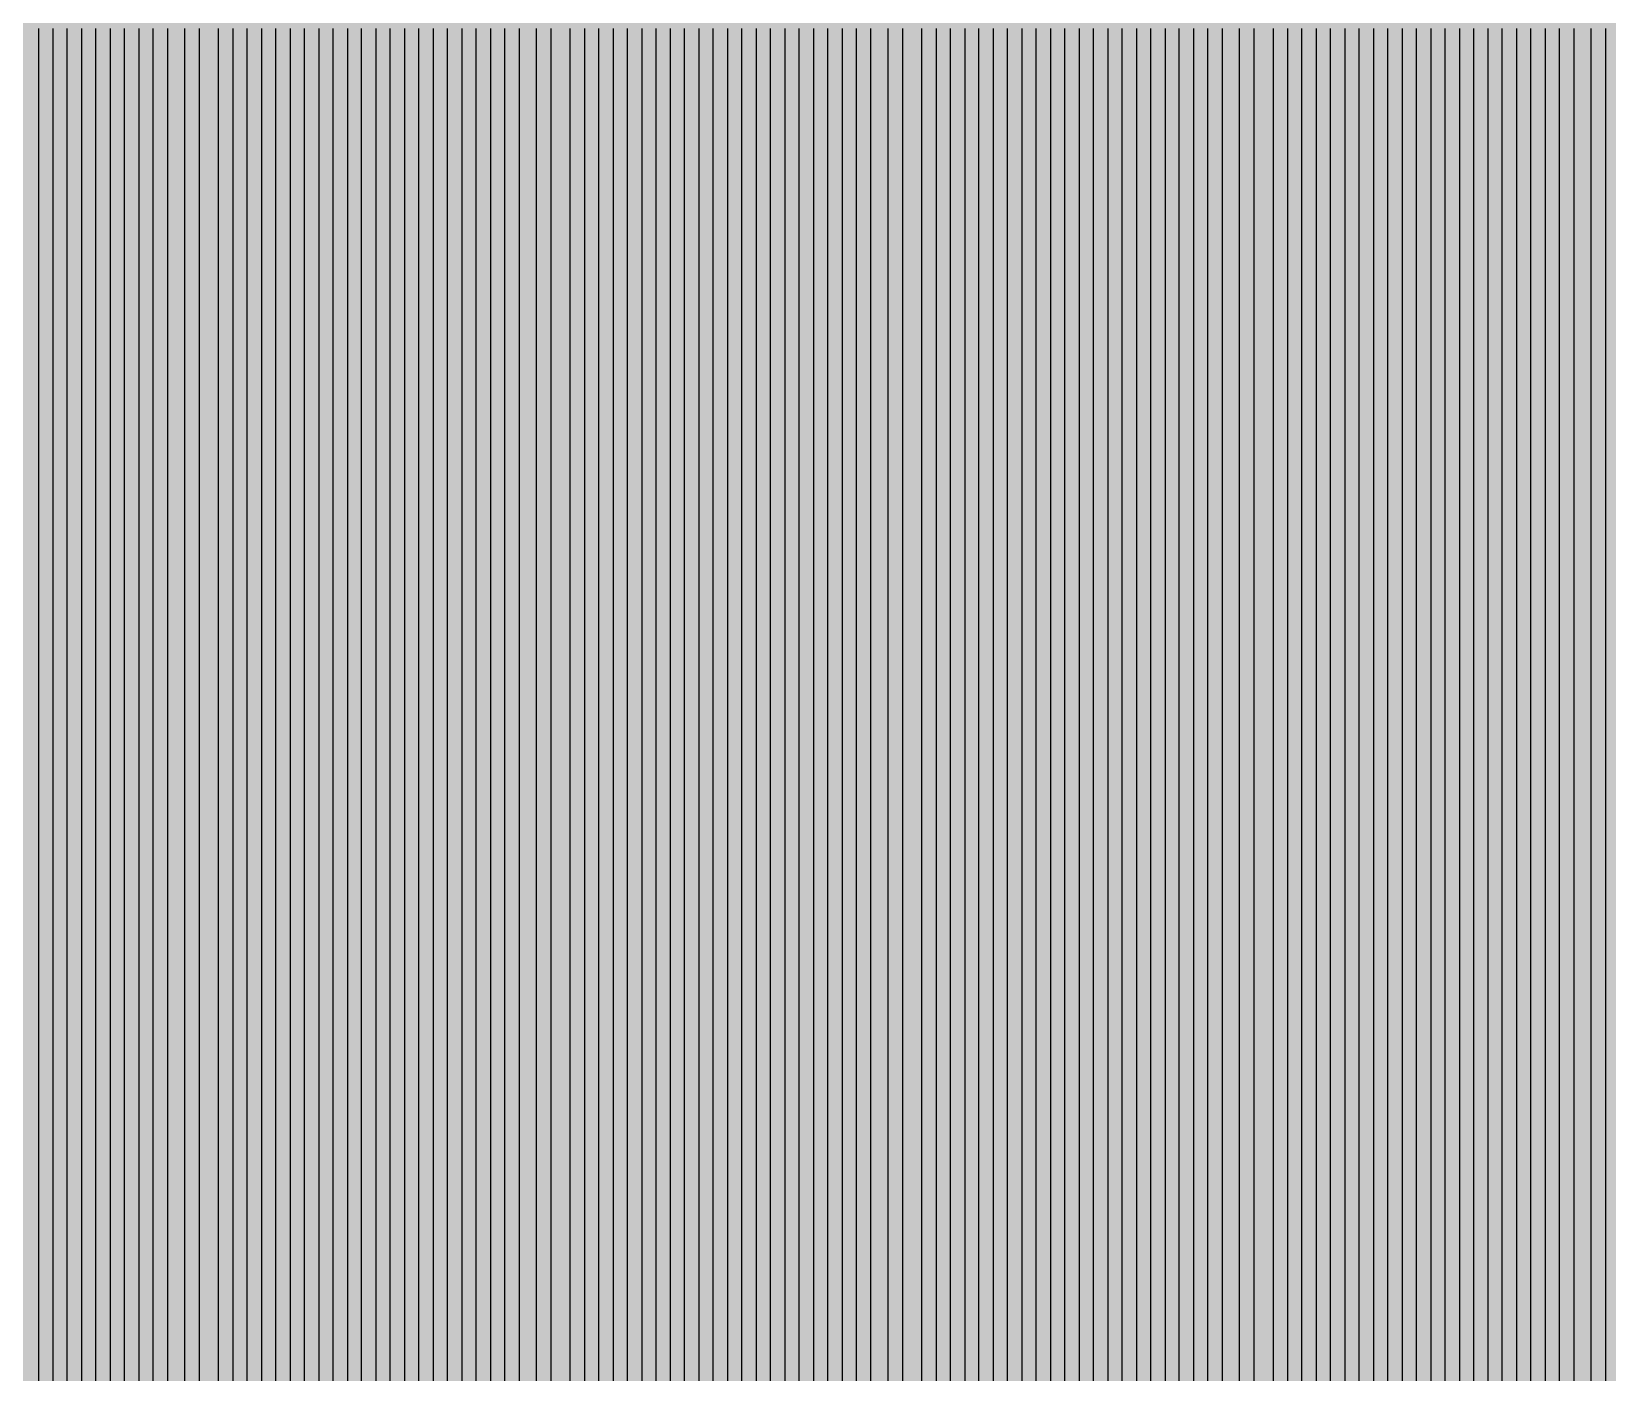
# Model space of a CAD drawing. Header units: metres. Extents: x -7240 to 10960, y -29667 to 1823.
# Drawn here: x 2247 to 2632.5, y -15561.6 to -15233.6 of the extents above; entities that cross this region are included whole.
import ezdxf

# ---------------------------------------------------------------- set-up
doc = ezdxf.new("R2010")
doc.units = ezdxf.units.M
doc.layers.add('Metal1', color=4, linetype='CONTINUOUS')
doc.layers.add('Polyimide', color=7, linetype='CONTINUOUS')

msp = doc.modelspace()

# ---------------------------------------------------------------- hatches: boundary and pattern name
at = {"layer": 'Polyimide'}
msp.add_hatch(color=7, dxfattribs=at).paths.add_polyline_path([(4088.45, -11806.89), (4098.72, -11851.21), (4115.58, -11893.47), (4138.63, -11932.7), (4167.35, -11967.99), (4201.08, -11998.53), (4239.03, -12023.62), (4280.35, -12042.68), (4349.18, -12073.73), (4413.2, -12113.76), (4471.26, -12162.04), (4522.3, -12217.69), (4565.39, -12279.7), (4599.74, -12346.94), (4624.73, -12418.19), (4639.91, -12492.16), (4645, -12567.5), (4639.91, -12642.84), (4624.73, -12716.8), (4599.74, -12788.06), (4565.39, -12855.3), (4522.3, -12917.31), (4471.26, -12972.96), (4413.2, -13021.24), (4349.18, -13061.27), (4280.35, -13092.32), (4239.03, -13111.38), (4201.08, -13136.47), (4167.35, -13167.01), (4138.63, -13202.3), (4115.58, -13241.52), (4098.72, -13283.78), (4088.45, -13328.11), (4085, -13373.48), (4085, -13567.5), (4099.45, -13861.55), (4142.64, -14152.77), (4214.18, -14438.35), (4313.36, -14715.55), (4439.24, -14981.69), (4590.59, -15234.21), (4765.97, -15470.68), (4963.68, -15688.82), (5181.82, -15886.53), (5418.29, -16061.91), (5670.81, -16213.26), (5936.95, -16339.14), (6214.15, -16438.32), (6499.73, -16509.85), (6790.95, -16553.05), (7085, -16567.5), (9960.38, -16567.5), (10038.79, -16571.35), (10116.45, -16582.87), (10192.6, -16601.95), (10266.52, -16628.4), (10337.49, -16661.96), (10404.83, -16702.32), (10467.89, -16749.09), (10526.06, -16801.81), (10578.78, -16859.98), (10625.55, -16923.04), (10665.91, -16990.38), (10699.48, -17061.35), (10725.93, -17135.27), (10745, -17211.43), (10756.52, -17289.08), (10760.38, -17367.5), (10760.38, -21957.3), (10721.61, -22012.91), (10685.97, -22070.59), (10653.58, -22130.14), (10624.53, -22191.39), (10598.92, -22254.16), (10576.82, -22318.25), (10558.3, -22383.46), (10543.41, -22449.6), (10532.21, -22516.46), (10524.72, -22583.84), (10520.97, -22651.53), (10520.97, -22719.32), (10524.72, -22787.01), (10532.21, -22854.38), (10543.41, -22921.24), (10558.3, -22987.38), (10576.82, -23052.6), (10598.92, -23116.68), (10624.53, -23179.45), (10653.58, -23240.71), (10685.97, -23300.26), (10721.61, -23357.93), (10760.38, -23413.54), (10760.38, -28667.5), (10756.52, -28745.91), (10745, -28823.57), (10725.93, -28899.73), (10699.48, -28973.65), (10665.91, -29044.62), (10625.55, -29111.96), (10578.78, -29175.01), (10526.06, -29233.19), (10467.89, -29285.91), (10404.83, -29332.68), (10337.49, -29373.04), (10266.52, -29406.6), (10192.6, -29433.05), (10116.45, -29452.13), (10038.79, -29463.65), (9960.38, -29467.5), (-6239.63, -29467.5), (-6318.04, -29463.65), (-6395.7, -29452.13), (-6471.85, -29433.05), (-6545.77, -29406.6), (-6616.74, -29373.04), (-6684.08, -29332.68), (-6747.14, -29285.91), (-6805.31, -29233.19), (-6858.03, -29175.01), (-6904.8, -29111.96), (-6945.16, -29044.62), (-6978.73, -28973.65), (-7005.18, -28899.73), (-7024.25, -28823.57), (-7035.77, -28745.91), (-7039.63, -28667.5), (-7039.63, -23426.32), (-6999.36, -23370.07), (-6962.33, -23311.63), (-6928.66, -23251.2), (-6898.45, -23188.96), (-6871.81, -23125.12), (-6848.81, -23059.88), (-6829.53, -22993.44), (-6814.04, -22926.02), (-6802.37, -22857.83), (-6794.57, -22789.09), (-6790.67, -22720.02), (-6790.67, -22650.84), (-6794.57, -22581.77), (-6802.37, -22513.03), (-6814.04, -22444.84), (-6829.53, -22377.42), (-6848.81, -22310.98), (-6871.81, -22245.74), (-6898.45, -22181.89), (-6928.66, -22119.66), (-6962.33, -22059.22), (-6999.36, -22000.79), (-7039.63, -21944.54), (-7039.63, -17367.5), (-7035.77, -17289.08), (-7024.25, -17211.43), (-7005.18, -17135.27), (-6978.73, -17061.35), (-6945.16, -16990.38), (-6904.8, -16923.04), (-6858.03, -16859.98), (-6805.31, -16801.81), (-6747.14, -16749.09), (-6684.08, -16702.32), (-6616.74, -16661.96), (-6545.77, -16628.4), (-6471.85, -16601.95), (-6395.7, -16582.87), (-6318.04, -16571.35), (-6239.63, -16567.5), (-3334, -16567.5), (-3039.95, -16553.05), (-2748.73, -16509.85), (-2463.15, -16438.32), (-2185.95, -16339.14), (-1919.81, -16213.26), (-1667.29, -16061.91), (-1430.82, -15886.53), (-1212.68, -15688.82), (-1014.97, -15470.68), (-839.59, -15234.21), (-688.24, -14981.69), (-562.36, -14715.55), (-463.18, -14438.35), (-391.64, -14152.77), (-348.45, -13861.55), (-334, -13567.5), (-334, -13373.48), (-337.45, -13328.11), (-347.72, -13283.78), (-364.58, -13241.52), (-387.63, -13202.3), (-416.35, -13167.01), (-450.08, -13136.47), (-488.03, -13111.38), (-529.35, -13092.32), (-529.35, -13092.32), (-598.18, -13061.27), (-662.2, -13021.24), (-720.26, -12972.96), (-771.3, -12917.31), (-814.39, -12855.3), (-848.74, -12788.06), (-873.73, -12716.8), (-888.91, -12642.84), (-894, -12567.5), (-888.91, -12492.16), (-873.73, -12418.19), (-848.74, -12346.94), (-814.39, -12279.7), (-771.3, -12217.69), (-720.26, -12162.04), (-662.2, -12113.76), (-598.18, -12073.73), (-529.35, -12042.68), (-488.03, -12023.62), (-450.08, -11998.53), (-416.35, -11967.99), (-387.63, -11932.7), (-364.58, -11893.47), (-347.72, -11851.21), (-337.45, -11806.89), (-334, -11761.52), (-334, -11074.31), (-337.45, -11028.94), (-347.72, -10984.62), (-364.58, -10942.36), (-387.63, -10903.13), (-416.35, -10867.84), (-450.08, -10837.3), (-488.03, -10812.21), (-529.35, -10793.16), (-529.35, -10793.16), (-598.18, -10762.1), (-662.2, -10722.07), (-720.26, -10673.8), (-771.3, -10618.15), (-814.39, -10556.13), (-848.74, -10488.89), (-873.73, -10417.64), (-888.91, -10343.67), (-894, -10268.33), (-888.91, -10192.99), (-873.73, -10119.03), (-848.74, -10047.77), (-814.39, -9980.53), (-771.3, -9918.52), (-720.26, -9862.87), (-662.2, -9814.59), (-598.18, -9774.56), (-529.35, -9743.51), (-488.03, -9724.45), (-450.08, -9699.36), (-416.35, -9668.82), (-387.63, -9633.53), (-364.58, -9594.31), (-347.72, -9552.05), (-337.45, -9507.72), (-334, -9462.35), (-334, -8775.14), (-337.45, -8729.78), (-347.72, -8685.45), (-364.58, -8643.19), (-387.63, -8603.96), (-416.35, -8568.68), (-450.08, -8538.14), (-488.03, -8513.05), (-529.35, -8493.99), (-529.35, -8493.99), (-598.18, -8462.94), (-662.2, -8422.91), (-720.26, -8374.63), (-771.3, -8318.98), (-814.39, -8256.97), (-848.74, -8189.73), (-873.73, -8118.47), (-888.91, -8044.5), (-894, -7969.17), (-888.91, -7893.83), (-873.73, -7819.86), (-848.74, -7748.61), (-814.39, -7681.36), (-771.3, -7619.35), (-720.26, -7563.7), (-662.2, -7515.42), (-598.18, -7475.4), (-529.35, -7444.34), (-529.35, -7444.34), (-488.03, -7425.28), (-450.08, -7400.2), (-416.35, -7369.66), (-387.63, -7334.37), (-364.58, -7295.14), (-347.72, -7252.88), (-337.45, -7208.56), (-334, -7163.19), (-334, -6475.98), (-337.45, -6430.61), (-347.72, -6386.29), (-364.58, -6344.02), (-387.63, -6304.8), (-416.35, -6269.51), (-450.08, -6238.97), (-488.03, -6213.88), (-529.35, -6194.82), (-529.35, -6194.82), (-598.18, -6163.77), (-662.2, -6123.74), (-720.26, -6075.46), (-771.3, -6019.81), (-814.39, -5957.8), (-848.74, -5890.56), (-873.73, -5819.31), (-888.91, -5745.34), (-894, -5670), (-888.91, -5594.66), (-873.73, -5520.69), (-848.74, -5449.44), (-814.39, -5382.2), (-771.3, -5320.19), (-720.26, -5264.54), (-662.2, -5216.26), (-598.18, -5176.23), (-529.35, -5145.18), (-529.35, -5145.18), (-488.03, -5126.12), (-450.08, -5101.03), (-416.35, -5070.49), (-387.63, -5035.2), (-364.58, -4995.98), (-347.72, -4953.71), (-337.45, -4909.39), (-334, -4864.02), (-334, 380), (-334, 1522.5), (-289, 1522.5), (-288.78, 1515.63), (-288.1, 1508.79), (-286.98, 1502.02), (-285.42, 1495.32), (-283.43, 1488.75), (-281.01, 1482.32), (-278.17, 1476.06), (-274.93, 1470), (-271.3, 1464.17), (-267.3, 1458.58), (-262.94, 1453.27), (-258.25, 1448.25), (-253.23, 1443.56), (-247.92, 1439.2), (-242.33, 1435.2), (-236.5, 1431.57), (-230.44, 1428.33), (-224.18, 1425.49), (-217.75, 1423.07), (-211.18, 1421.08), (-204.48, 1419.52), (-197.71, 1418.4), (-190.87, 1417.72), (-184, 1417.5), (-177.13, 1417.72), (-170.29, 1418.4), (-163.52, 1419.52), (-156.82, 1421.08), (-150.25, 1423.07), (-143.82, 1425.49), (-137.56, 1428.33), (-131.5, 1431.57), (-125.67, 1435.2), (-120.08, 1439.2), (-114.77, 1443.56), (-109.75, 1448.25), (-105.06, 1453.27), (-100.7, 1458.58), (-96.7, 1464.17), (-93.07, 1470), (-89.83, 1476.06), (-86.99, 1482.32), (-84.57, 1488.75), (-82.58, 1495.32), (-81.02, 1502.02), (-79.9, 1508.79), (-79.22, 1515.63), (-79, 1522.5), (1786, 1522.5), (3835, 1522.5), (3835.21, 1529.04), (3835.86, 1535.55), (3836.92, 1542.01), (3838.41, 1548.38), (3840.31, 1554.64), (3842.61, 1560.77), (3845.31, 1566.73), (3848.4, 1572.5), (3851.85, 1578.06), (3855.66, 1583.38), (3859.82, 1588.43), (3864.29, 1593.21), (3869.07, 1597.68), (3874.12, 1601.84), (3879.44, 1605.65), (3885, 1609.1), (3890.77, 1612.19), (3896.73, 1614.89), (3902.86, 1617.19), (3909.12, 1619.09), (3915.49, 1620.58), (3921.95, 1621.64), (3928.46, 1622.29), (3935, 1622.5), (3941.54, 1622.29), (3948.05, 1621.64), (3954.51, 1620.58), (3960.88, 1619.09), (3967.14, 1617.19), (3973.27, 1614.89), (3979.23, 1612.19), (3985, 1609.1), (3990.56, 1605.65), (3995.88, 1601.84), (4000.93, 1597.68), (4005.71, 1593.21), (4010.18, 1588.43), (4014.34, 1583.38), (4018.15, 1578.06), (4021.6, 1572.5), (4024.69, 1566.73), (4027.39, 1560.77), (4029.69, 1554.64), (4031.59, 1548.38), (4033.08, 1542.01), (4034.14, 1535.55), (4034.79, 1529.04), (4035, 1522.5), (4085, 1522.5), (4085, 380), (4085, 330), (4085, -4864.02), (4088.45, -4909.39), (4098.72, -4953.71), (4115.58, -4995.98), (4138.63, -5035.2), (4167.35, -5070.49), (4201.08, -5101.03), (4239.03, -5126.12), (4280.35, -5145.18), (4280.35, -5145.18), (4349.18, -5176.23), (4413.2, -5216.26), (4471.26, -5264.54), (4522.3, -5320.19), (4565.39, -5382.2), (4599.74, -5449.44), (4624.73, -5520.69), (4639.91, -5594.66), (4645, -5670), (4639.91, -5745.34), (4624.73, -5819.31), (4599.74, -5890.56), (4565.39, -5957.8), (4522.3, -6019.81), (4471.26, -6075.46), (4413.2, -6123.74), (4349.18, -6163.77), (4280.35, -6194.82), (4239.03, -6213.88), (4201.08, -6238.97), (4167.35, -6269.51), (4138.63, -6304.8), (4115.58, -6344.02), (4098.72, -6386.29), (4088.45, -6430.61), (4085, -6475.98), (4085, -11761.52), (4088.45, -11806.89)])

# ---------------------------------------------------------------- linework, layer by layer
at = {"layer": 'Metal1'}
for points in [[(2248.75, -15575.7), (2248.75, -15552.84), (2248.75, -15529.98), (2248.75, -15507.13), (2248.75, -15484.27), (2248.75, -15461.41), (2248.75, -15438.56), (2248.75, -15415.7), (2248.75, -15392.84), (2248.75, -15369.99), (2248.75, -15347.13), (2248.75, -15324.27), (2248.75, -15301.42), (2248.75, -15278.56), (2248.75, -15255.7), (2248.75, -15232.85)], [(2252.25, -15232.85), (2252.25, -15255.7), (2252.25, -15278.56), (2252.25, -15301.42), (2252.25, -15324.27), (2252.25, -15347.13), (2252.25, -15369.99), (2252.25, -15392.84), (2252.25, -15415.7), (2252.25, -15438.56), (2252.25, -15461.41), (2252.25, -15484.27), (2252.25, -15507.13), (2252.25, -15529.98), (2252.25, -15552.84), (2252.25, -15575.7)], [(2255.75, -15575.7), (2255.75, -15552.84), (2255.75, -15529.98), (2255.75, -15507.13), (2255.75, -15484.27), (2255.75, -15461.41), (2255.75, -15438.56), (2255.75, -15415.7), (2255.75, -15392.84), (2255.75, -15369.99), (2255.75, -15347.13), (2255.75, -15324.27), (2255.75, -15301.42), (2255.75, -15278.56), (2255.75, -15255.7), (2255.75, -15232.85)], [(2259.25, -15232.85), (2259.25, -15255.7), (2259.25, -15278.56), (2259.25, -15301.42), (2259.25, -15324.27), (2259.25, -15347.13), (2259.25, -15369.99), (2259.25, -15392.84), (2259.25, -15415.7), (2259.25, -15438.56), (2259.25, -15461.41), (2259.25, -15484.27), (2259.25, -15507.13), (2259.25, -15529.98), (2259.25, -15552.84), (2259.25, -15575.7)], [(2262.75, -15575.7), (2262.75, -15552.84), (2262.75, -15529.98), (2262.75, -15507.13), (2262.75, -15484.27), (2262.75, -15461.41), (2262.75, -15438.56), (2262.75, -15415.7), (2262.75, -15392.84), (2262.75, -15369.99), (2262.75, -15347.13), (2262.75, -15324.27), (2262.75, -15301.42), (2262.75, -15278.56), (2262.75, -15255.7), (2262.75, -15232.85)], [(2266.25, -15232.85), (2266.25, -15255.7), (2266.25, -15278.56), (2266.25, -15301.42), (2266.25, -15324.27), (2266.25, -15347.13), (2266.25, -15369.99), (2266.25, -15392.84), (2266.25, -15415.7), (2266.25, -15438.56), (2266.25, -15461.41), (2266.25, -15484.27), (2266.25, -15507.13), (2266.25, -15529.98), (2266.25, -15552.84), (2266.25, -15575.7)], [(2269.75, -15575.7), (2269.75, -15552.84), (2269.75, -15529.98), (2269.75, -15507.13), (2269.75, -15484.27), (2269.75, -15461.41), (2269.75, -15438.56), (2269.75, -15415.7), (2269.75, -15392.84), (2269.75, -15369.99), (2269.75, -15347.13), (2269.75, -15324.27), (2269.75, -15301.42), (2269.75, -15278.56), (2269.75, -15255.7), (2269.75, -15232.85)], [(2273.25, -15232.85), (2273.25, -15255.7), (2273.25, -15278.56), (2273.25, -15301.42), (2273.25, -15324.27), (2273.25, -15347.13), (2273.25, -15369.99), (2273.25, -15392.84), (2273.25, -15415.7), (2273.25, -15438.56), (2273.25, -15461.41), (2273.25, -15484.27), (2273.25, -15507.13), (2273.25, -15529.98), (2273.25, -15552.84), (2273.25, -15575.7)], [(2276.75, -15575.7), (2276.75, -15552.84), (2276.75, -15529.98), (2276.75, -15507.13), (2276.75, -15484.27), (2276.75, -15461.41), (2276.75, -15438.56), (2276.75, -15415.7), (2276.75, -15392.84), (2276.75, -15369.99), (2276.75, -15347.13), (2276.75, -15324.27), (2276.75, -15301.42), (2276.75, -15278.56), (2276.75, -15255.7), (2276.75, -15232.85)], [(2280.25, -15232.85), (2280.25, -15255.7), (2280.25, -15278.56), (2280.25, -15301.42), (2280.25, -15324.27), (2280.25, -15347.13), (2280.25, -15369.99), (2280.25, -15392.84), (2280.25, -15415.7), (2280.25, -15438.56), (2280.25, -15461.41), (2280.25, -15484.27), (2280.25, -15507.13), (2280.25, -15529.98), (2280.25, -15552.84), (2280.25, -15575.7)], [(2284.5, -15575.7), (2284.5, -15552.84), (2284.5, -15529.98), (2284.5, -15507.13), (2284.5, -15484.27), (2284.5, -15461.41), (2284.5, -15438.56), (2284.5, -15415.7), (2284.5, -15392.84), (2284.5, -15369.99), (2284.5, -15347.13), (2284.5, -15324.27), (2284.5, -15301.42), (2284.5, -15278.56), (2284.5, -15255.7), (2284.5, -15232.85)], [(2288, -15232.85), (2288, -15255.7), (2288, -15278.56), (2288, -15301.42), (2288, -15324.27), (2288, -15347.13), (2288, -15369.99), (2288, -15392.84), (2288, -15415.7), (2288, -15438.56), (2288, -15461.41), (2288, -15484.27), (2288, -15507.13), (2288, -15529.98), (2288, -15552.84), (2288, -15575.7)], [(2292.75, -15575.7), (2292.75, -15552.84), (2292.75, -15529.98), (2292.75, -15507.13), (2292.75, -15484.27), (2292.75, -15461.41), (2292.75, -15438.56), (2292.75, -15415.7), (2292.75, -15392.84), (2292.75, -15369.99), (2292.75, -15347.13), (2292.75, -15324.27), (2292.75, -15301.42), (2292.75, -15278.56), (2292.75, -15255.7), (2292.75, -15232.85)], [(2296.25, -15232.85), (2296.25, -15255.7), (2296.25, -15278.56), (2296.25, -15301.42), (2296.25, -15324.27), (2296.25, -15347.13), (2296.25, -15369.99), (2296.25, -15392.84), (2296.25, -15415.7), (2296.25, -15438.56), (2296.25, -15461.41), (2296.25, -15484.27), (2296.25, -15507.13), (2296.25, -15529.98), (2296.25, -15552.84), (2296.25, -15575.7)], [(2299.75, -15575.7), (2299.75, -15552.84), (2299.75, -15529.98), (2299.75, -15507.13), (2299.75, -15484.27), (2299.75, -15461.41), (2299.75, -15438.56), (2299.75, -15415.7), (2299.75, -15392.84), (2299.75, -15369.99), (2299.75, -15347.13), (2299.75, -15324.27), (2299.75, -15301.42), (2299.75, -15278.56), (2299.75, -15255.7), (2299.75, -15232.85)], [(2303.25, -15232.85), (2303.25, -15255.7), (2303.25, -15278.56), (2303.25, -15301.42), (2303.25, -15324.27), (2303.25, -15347.13), (2303.25, -15369.99), (2303.25, -15392.84), (2303.25, -15415.7), (2303.25, -15438.56), (2303.25, -15461.41), (2303.25, -15484.27), (2303.25, -15507.13), (2303.25, -15529.98), (2303.25, -15552.84), (2303.25, -15575.7)], [(2306.75, -15575.7), (2306.75, -15552.84), (2306.75, -15529.98), (2306.75, -15507.13), (2306.75, -15484.27), (2306.75, -15461.41), (2306.75, -15438.56), (2306.75, -15415.7), (2306.75, -15392.84), (2306.75, -15369.99), (2306.75, -15347.13), (2306.75, -15324.27), (2306.75, -15301.42), (2306.75, -15278.56), (2306.75, -15255.7), (2306.75, -15232.85)], [(2310.25, -15232.85), (2310.25, -15255.7), (2310.25, -15278.56), (2310.25, -15301.42), (2310.25, -15324.27), (2310.25, -15347.13), (2310.25, -15369.99), (2310.25, -15392.84), (2310.25, -15415.7), (2310.25, -15438.56), (2310.25, -15461.41), (2310.25, -15484.27), (2310.25, -15507.13), (2310.25, -15529.98), (2310.25, -15552.84), (2310.25, -15575.7)], [(2313.75, -15575.7), (2313.75, -15552.84), (2313.75, -15529.98), (2313.75, -15507.13), (2313.75, -15484.27), (2313.75, -15461.41), (2313.75, -15438.56), (2313.75, -15415.7), (2313.75, -15392.84), (2313.75, -15369.99), (2313.75, -15347.13), (2313.75, -15324.27), (2313.75, -15301.42), (2313.75, -15278.56), (2313.75, -15255.7), (2313.75, -15232.85)], [(2317.25, -15232.85), (2317.25, -15255.7), (2317.25, -15278.56), (2317.25, -15301.42), (2317.25, -15324.27), (2317.25, -15347.13), (2317.25, -15369.99), (2317.25, -15392.84), (2317.25, -15415.7), (2317.25, -15438.56), (2317.25, -15461.41), (2317.25, -15484.27), (2317.25, -15507.13), (2317.25, -15529.98), (2317.25, -15552.84), (2317.25, -15575.7)], [(2320.75, -15575.7), (2320.75, -15552.84), (2320.75, -15529.98), (2320.75, -15507.13), (2320.75, -15484.27), (2320.75, -15461.41), (2320.75, -15438.56), (2320.75, -15415.7), (2320.75, -15392.84), (2320.75, -15369.99), (2320.75, -15347.13), (2320.75, -15324.27), (2320.75, -15301.42), (2320.75, -15278.56), (2320.75, -15255.7), (2320.75, -15232.85)], [(2324.25, -15232.85), (2324.25, -15255.7), (2324.25, -15278.56), (2324.25, -15301.42), (2324.25, -15324.27), (2324.25, -15347.13), (2324.25, -15369.99), (2324.25, -15392.84), (2324.25, -15415.7), (2324.25, -15438.56), (2324.25, -15461.41), (2324.25, -15484.27), (2324.25, -15507.13), (2324.25, -15529.98), (2324.25, -15552.84), (2324.25, -15575.7)], [(2327.75, -15575.7), (2327.75, -15552.84), (2327.75, -15529.98), (2327.75, -15507.13), (2327.75, -15484.27), (2327.75, -15461.41), (2327.75, -15438.56), (2327.75, -15415.7), (2327.75, -15392.84), (2327.75, -15369.99), (2327.75, -15347.13), (2327.75, -15324.27), (2327.75, -15301.42), (2327.75, -15278.56), (2327.75, -15255.7), (2327.75, -15232.85)], [(2331.25, -15232.85), (2331.25, -15255.7), (2331.25, -15278.56), (2331.25, -15301.42), (2331.25, -15324.27), (2331.25, -15347.13), (2331.25, -15369.99), (2331.25, -15392.84), (2331.25, -15415.7), (2331.25, -15438.56), (2331.25, -15461.41), (2331.25, -15484.27), (2331.25, -15507.13), (2331.25, -15529.98), (2331.25, -15552.84), (2331.25, -15575.7)], [(2334.75, -15575.7), (2334.75, -15552.84), (2334.75, -15529.98), (2334.75, -15507.13), (2334.75, -15484.27), (2334.75, -15461.41), (2334.75, -15438.56), (2334.75, -15415.7), (2334.75, -15392.84), (2334.75, -15369.99), (2334.75, -15347.13), (2334.75, -15324.27), (2334.75, -15301.42), (2334.75, -15278.56), (2334.75, -15255.7), (2334.75, -15232.85)], [(2338.25, -15232.85), (2338.25, -15255.7), (2338.25, -15278.56), (2338.25, -15301.42), (2338.25, -15324.27), (2338.25, -15347.13), (2338.25, -15369.99), (2338.25, -15392.84), (2338.25, -15415.7), (2338.25, -15438.56), (2338.25, -15461.41), (2338.25, -15484.27), (2338.25, -15507.13), (2338.25, -15529.98), (2338.25, -15552.84), (2338.25, -15575.7)], [(2341.75, -15575.7), (2341.75, -15552.84), (2341.75, -15529.98), (2341.75, -15507.13), (2341.75, -15484.27), (2341.75, -15461.41), (2341.75, -15438.56), (2341.75, -15415.7), (2341.75, -15392.84), (2341.75, -15369.99), (2341.75, -15347.13), (2341.75, -15324.27), (2341.75, -15301.42), (2341.75, -15278.56), (2341.75, -15255.7), (2341.75, -15232.85)], [(2345.25, -15232.85), (2345.25, -15255.7), (2345.25, -15278.56), (2345.25, -15301.42), (2345.25, -15324.27), (2345.25, -15347.13), (2345.25, -15369.99), (2345.25, -15392.84), (2345.25, -15415.7), (2345.25, -15438.56), (2345.25, -15461.41), (2345.25, -15484.27), (2345.25, -15507.13), (2345.25, -15529.98), (2345.25, -15552.84), (2345.25, -15575.7)], [(2348.75, -15575.7), (2348.75, -15552.84), (2348.75, -15529.98), (2348.75, -15507.13), (2348.75, -15484.27), (2348.75, -15461.41), (2348.75, -15438.56), (2348.75, -15415.7), (2348.75, -15392.84), (2348.75, -15369.99), (2348.75, -15347.13), (2348.75, -15324.27), (2348.75, -15301.42), (2348.75, -15278.56), (2348.75, -15255.7), (2348.75, -15232.85)], [(2352.25, -15232.85), (2352.25, -15255.7), (2352.25, -15278.56), (2352.25, -15301.42), (2352.25, -15324.27), (2352.25, -15347.13), (2352.25, -15369.99), (2352.25, -15392.84), (2352.25, -15415.7), (2352.25, -15438.56), (2352.25, -15461.41), (2352.25, -15484.27), (2352.25, -15507.13), (2352.25, -15529.98), (2352.25, -15552.84), (2352.25, -15575.7)], [(2355.75, -15575.7), (2355.75, -15552.84), (2355.75, -15529.98), (2355.75, -15507.13), (2355.75, -15484.27), (2355.75, -15461.41), (2355.75, -15438.56), (2355.75, -15415.7), (2355.75, -15392.84), (2355.75, -15369.99), (2355.75, -15347.13), (2355.75, -15324.27), (2355.75, -15301.42), (2355.75, -15278.56), (2355.75, -15255.7), (2355.75, -15232.85)], [(2359.25, -15232.85), (2359.25, -15255.7), (2359.25, -15278.56), (2359.25, -15301.42), (2359.25, -15324.27), (2359.25, -15347.13), (2359.25, -15369.99), (2359.25, -15392.84), (2359.25, -15415.7), (2359.25, -15438.56), (2359.25, -15461.41), (2359.25, -15484.27), (2359.25, -15507.13), (2359.25, -15529.98), (2359.25, -15552.84), (2359.25, -15575.7)], [(2362.75, -15575.7), (2362.75, -15552.84), (2362.75, -15529.98), (2362.75, -15507.13), (2362.75, -15484.27), (2362.75, -15461.41), (2362.75, -15438.56), (2362.75, -15415.7), (2362.75, -15392.84), (2362.75, -15369.99), (2362.75, -15347.13), (2362.75, -15324.27), (2362.75, -15301.42), (2362.75, -15278.56), (2362.75, -15255.7), (2362.75, -15232.85)], [(2366.25, -15232.85), (2366.25, -15255.7), (2366.25, -15278.56), (2366.25, -15301.42), (2366.25, -15324.27), (2366.25, -15347.13), (2366.25, -15369.99), (2366.25, -15392.84), (2366.25, -15415.7), (2366.25, -15438.56), (2366.25, -15461.41), (2366.25, -15484.27), (2366.25, -15507.13), (2366.25, -15529.98), (2366.25, -15552.84), (2366.25, -15575.7)], [(2370.5, -15575.7), (2370.5, -15552.84), (2370.5, -15529.98), (2370.5, -15507.13), (2370.5, -15484.27), (2370.5, -15461.41), (2370.5, -15438.56), (2370.5, -15415.7), (2370.5, -15392.84), (2370.5, -15369.99), (2370.5, -15347.13), (2370.5, -15324.27), (2370.5, -15301.42), (2370.5, -15278.56), (2370.5, -15255.7), (2370.5, -15232.85)], [(2374, -15232.85), (2374, -15255.7), (2374, -15278.56), (2374, -15301.42), (2374, -15324.27), (2374, -15347.13), (2374, -15369.99), (2374, -15392.84), (2374, -15415.7), (2374, -15438.56), (2374, -15461.41), (2374, -15484.27), (2374, -15507.13), (2374, -15529.98), (2374, -15552.84), (2374, -15575.7)], [(2378.75, -15575.7), (2378.75, -15552.84), (2378.75, -15529.98), (2378.75, -15507.13), (2378.75, -15484.27), (2378.75, -15461.41), (2378.75, -15438.56), (2378.75, -15415.7), (2378.75, -15392.84), (2378.75, -15369.99), (2378.75, -15347.13), (2378.75, -15324.27), (2378.75, -15301.42), (2378.75, -15278.56), (2378.75, -15255.7), (2378.75, -15232.85)], [(2382.25, -15232.85), (2382.25, -15255.7), (2382.25, -15278.56), (2382.25, -15301.42), (2382.25, -15324.27), (2382.25, -15347.13), (2382.25, -15369.99), (2382.25, -15392.84), (2382.25, -15415.7), (2382.25, -15438.56), (2382.25, -15461.41), (2382.25, -15484.27), (2382.25, -15507.13), (2382.25, -15529.98), (2382.25, -15552.84), (2382.25, -15575.7)], [(2385.75, -15575.7), (2385.75, -15552.84), (2385.75, -15529.98), (2385.75, -15507.13), (2385.75, -15484.27), (2385.75, -15461.41), (2385.75, -15438.56), (2385.75, -15415.7), (2385.75, -15392.84), (2385.75, -15369.99), (2385.75, -15347.13), (2385.75, -15324.27), (2385.75, -15301.42), (2385.75, -15278.56), (2385.75, -15255.7), (2385.75, -15232.85)], [(2389.25, -15232.85), (2389.25, -15255.7), (2389.25, -15278.56), (2389.25, -15301.42), (2389.25, -15324.27), (2389.25, -15347.13), (2389.25, -15369.99), (2389.25, -15392.84), (2389.25, -15415.7), (2389.25, -15438.56), (2389.25, -15461.41), (2389.25, -15484.27), (2389.25, -15507.13), (2389.25, -15529.98), (2389.25, -15552.84), (2389.25, -15575.7)], [(2392.75, -15575.7), (2392.75, -15552.84), (2392.75, -15529.98), (2392.75, -15507.13), (2392.75, -15484.27), (2392.75, -15461.41), (2392.75, -15438.56), (2392.75, -15415.7), (2392.75, -15392.84), (2392.75, -15369.99), (2392.75, -15347.13), (2392.75, -15324.27), (2392.75, -15301.42), (2392.75, -15278.56), (2392.75, -15255.7), (2392.75, -15232.85)], [(2396.25, -15232.85), (2396.25, -15255.7), (2396.25, -15278.56), (2396.25, -15301.42), (2396.25, -15324.27), (2396.25, -15347.13), (2396.25, -15369.99), (2396.25, -15392.84), (2396.25, -15415.7), (2396.25, -15438.56), (2396.25, -15461.41), (2396.25, -15484.27), (2396.25, -15507.13), (2396.25, -15529.98), (2396.25, -15552.84), (2396.25, -15575.7)], [(2399.75, -15575.7), (2399.75, -15552.84), (2399.75, -15529.98), (2399.75, -15507.13), (2399.75, -15484.27), (2399.75, -15461.41), (2399.75, -15438.56), (2399.75, -15415.7), (2399.75, -15392.84), (2399.75, -15369.99), (2399.75, -15347.13), (2399.75, -15324.27), (2399.75, -15301.42), (2399.75, -15278.56), (2399.75, -15255.7), (2399.75, -15232.85)], [(2403.25, -15232.85), (2403.25, -15255.7), (2403.25, -15278.56), (2403.25, -15301.42), (2403.25, -15324.27), (2403.25, -15347.13), (2403.25, -15369.99), (2403.25, -15392.84), (2403.25, -15415.7), (2403.25, -15438.56), (2403.25, -15461.41), (2403.25, -15484.27), (2403.25, -15507.13), (2403.25, -15529.98), (2403.25, -15552.84), (2403.25, -15575.7)], [(2406.75, -15575.7), (2406.75, -15552.84), (2406.75, -15529.98), (2406.75, -15507.13), (2406.75, -15484.27), (2406.75, -15461.41), (2406.75, -15438.56), (2406.75, -15415.7), (2406.75, -15392.84), (2406.75, -15369.99), (2406.75, -15347.13), (2406.75, -15324.27), (2406.75, -15301.42), (2406.75, -15278.56), (2406.75, -15255.7), (2406.75, -15232.85)], [(2410.25, -15232.85), (2410.25, -15255.7), (2410.25, -15278.56), (2410.25, -15301.42), (2410.25, -15324.27), (2410.25, -15347.13), (2410.25, -15369.99), (2410.25, -15392.84), (2410.25, -15415.7), (2410.25, -15438.56), (2410.25, -15461.41), (2410.25, -15484.27), (2410.25, -15507.13), (2410.25, -15529.98), (2410.25, -15552.84), (2410.25, -15575.7)], [(2413.75, -15575.7), (2413.75, -15552.84), (2413.75, -15529.98), (2413.75, -15507.13), (2413.75, -15484.27), (2413.75, -15461.41), (2413.75, -15438.56), (2413.75, -15415.7), (2413.75, -15392.84), (2413.75, -15369.99), (2413.75, -15347.13), (2413.75, -15324.27), (2413.75, -15301.42), (2413.75, -15278.56), (2413.75, -15255.7), (2413.75, -15232.85)], [(2417.25, -15232.85), (2417.25, -15255.7), (2417.25, -15278.56), (2417.25, -15301.42), (2417.25, -15324.27), (2417.25, -15347.13), (2417.25, -15369.99), (2417.25, -15392.84), (2417.25, -15415.7), (2417.25, -15438.56), (2417.25, -15461.41), (2417.25, -15484.27), (2417.25, -15507.13), (2417.25, -15529.98), (2417.25, -15552.84), (2417.25, -15575.7)], [(2420.75, -15575.7), (2420.75, -15552.84), (2420.75, -15529.98), (2420.75, -15507.13), (2420.75, -15484.27), (2420.75, -15461.41), (2420.75, -15438.56), (2420.75, -15415.7), (2420.75, -15392.84), (2420.75, -15369.99), (2420.75, -15347.13), (2420.75, -15324.27), (2420.75, -15301.42), (2420.75, -15278.56), (2420.75, -15255.7), (2420.75, -15232.85)], [(2424.25, -15232.85), (2424.25, -15255.7), (2424.25, -15278.56), (2424.25, -15301.42), (2424.25, -15324.27), (2424.25, -15347.13), (2424.25, -15369.99), (2424.25, -15392.84), (2424.25, -15415.7), (2424.25, -15438.56), (2424.25, -15461.41), (2424.25, -15484.27), (2424.25, -15507.13), (2424.25, -15529.98), (2424.25, -15552.84), (2424.25, -15575.7)], [(2427.75, -15575.7), (2427.75, -15552.84), (2427.75, -15529.98), (2427.75, -15507.13), (2427.75, -15484.27), (2427.75, -15461.41), (2427.75, -15438.56), (2427.75, -15415.7), (2427.75, -15392.84), (2427.75, -15369.99), (2427.75, -15347.13), (2427.75, -15324.27), (2427.75, -15301.42), (2427.75, -15278.56), (2427.75, -15255.7), (2427.75, -15232.85)], [(2431.25, -15232.85), (2431.25, -15255.7), (2431.25, -15278.56), (2431.25, -15301.42), (2431.25, -15324.27), (2431.25, -15347.13), (2431.25, -15369.99), (2431.25, -15392.84), (2431.25, -15415.7), (2431.25, -15438.56), (2431.25, -15461.41), (2431.25, -15484.27), (2431.25, -15507.13), (2431.25, -15529.98), (2431.25, -15552.84), (2431.25, -15575.7)], [(2434.75, -15575.7), (2434.75, -15552.84), (2434.75, -15529.98), (2434.75, -15507.13), (2434.75, -15484.27), (2434.75, -15461.41), (2434.75, -15438.56), (2434.75, -15415.7), (2434.75, -15392.84), (2434.75, -15369.99), (2434.75, -15347.13), (2434.75, -15324.27), (2434.75, -15301.42), (2434.75, -15278.56), (2434.75, -15255.7), (2434.75, -15232.85)], [(2438.25, -15232.85), (2438.25, -15255.7), (2438.25, -15278.56), (2438.25, -15301.42), (2438.25, -15324.27), (2438.25, -15347.13), (2438.25, -15369.99), (2438.25, -15392.84), (2438.25, -15415.7), (2438.25, -15438.56), (2438.25, -15461.41), (2438.25, -15484.27), (2438.25, -15507.13), (2438.25, -15529.98), (2438.25, -15552.84), (2438.25, -15575.7)], [(2441.75, -15575.7), (2441.75, -15552.84), (2441.75, -15529.98), (2441.75, -15507.13), (2441.75, -15484.27), (2441.75, -15461.41), (2441.75, -15438.56), (2441.75, -15415.7), (2441.75, -15392.84), (2441.75, -15369.99), (2441.75, -15347.13), (2441.75, -15324.27), (2441.75, -15301.42), (2441.75, -15278.56), (2441.75, -15255.7), (2441.75, -15232.85)], [(2445.25, -15232.85), (2445.25, -15255.7), (2445.25, -15278.56), (2445.25, -15301.42), (2445.25, -15324.27), (2445.25, -15347.13), (2445.25, -15369.99), (2445.25, -15392.84), (2445.25, -15415.7), (2445.25, -15438.56), (2445.25, -15461.41), (2445.25, -15484.27), (2445.25, -15507.13), (2445.25, -15529.98), (2445.25, -15552.84), (2445.25, -15575.7)], [(2448.75, -15575.7), (2448.75, -15552.84), (2448.75, -15529.98), (2448.75, -15507.13), (2448.75, -15484.27), (2448.75, -15461.41), (2448.75, -15438.56), (2448.75, -15415.7), (2448.75, -15392.84), (2448.75, -15369.99), (2448.75, -15347.13), (2448.75, -15324.27), (2448.75, -15301.42), (2448.75, -15278.56), (2448.75, -15255.7), (2448.75, -15232.85)], [(2452.25, -15232.85), (2452.25, -15255.7), (2452.25, -15278.56), (2452.25, -15301.42), (2452.25, -15324.27), (2452.25, -15347.13), (2452.25, -15369.99), (2452.25, -15392.84), (2452.25, -15415.7), (2452.25, -15438.56), (2452.25, -15461.41), (2452.25, -15484.27), (2452.25, -15507.13), (2452.25, -15529.98), (2452.25, -15552.84), (2452.25, -15575.7)], [(2456.5, -15575.7), (2456.5, -15552.84), (2456.5, -15529.98), (2456.5, -15507.13), (2456.5, -15484.27), (2456.5, -15461.41), (2456.5, -15438.56), (2456.5, -15415.7), (2456.5, -15392.84), (2456.5, -15369.99), (2456.5, -15347.13), (2456.5, -15324.27), (2456.5, -15301.42), (2456.5, -15278.56), (2456.5, -15255.7), (2456.5, -15232.85)], [(2460, -15232.85), (2460, -15255.7), (2460, -15278.56), (2460, -15301.42), (2460, -15324.27), (2460, -15347.13), (2460, -15369.99), (2460, -15392.84), (2460, -15415.7), (2460, -15438.56), (2460, -15461.41), (2460, -15484.27), (2460, -15507.13), (2460, -15529.98), (2460, -15552.84), (2460, -15575.7)], [(2464.75, -15575.7), (2464.75, -15552.84), (2464.75, -15529.98), (2464.75, -15507.13), (2464.75, -15484.27), (2464.75, -15461.41), (2464.75, -15438.56), (2464.75, -15415.7), (2464.75, -15392.84), (2464.75, -15369.99), (2464.75, -15347.13), (2464.75, -15324.27), (2464.75, -15301.42), (2464.75, -15278.56), (2464.75, -15255.7), (2464.75, -15232.85)], [(2468.25, -15232.85), (2468.25, -15255.7), (2468.25, -15278.56), (2468.25, -15301.42), (2468.25, -15324.27), (2468.25, -15347.13), (2468.25, -15369.99), (2468.25, -15392.84), (2468.25, -15415.7), (2468.25, -15438.56), (2468.25, -15461.41), (2468.25, -15484.27), (2468.25, -15507.13), (2468.25, -15529.98), (2468.25, -15552.84), (2468.25, -15575.7)], [(2471.75, -15575.7), (2471.75, -15552.84), (2471.75, -15529.98), (2471.75, -15507.13), (2471.75, -15484.27), (2471.75, -15461.41), (2471.75, -15438.56), (2471.75, -15415.7), (2471.75, -15392.84), (2471.75, -15369.99), (2471.75, -15347.13), (2471.75, -15324.27), (2471.75, -15301.42), (2471.75, -15278.56), (2471.75, -15255.7), (2471.75, -15232.85)], [(2475.25, -15232.85), (2475.25, -15255.7), (2475.25, -15278.56), (2475.25, -15301.42), (2475.25, -15324.27), (2475.25, -15347.13), (2475.25, -15369.99), (2475.25, -15392.84), (2475.25, -15415.7), (2475.25, -15438.56), (2475.25, -15461.41), (2475.25, -15484.27), (2475.25, -15507.13), (2475.25, -15529.98), (2475.25, -15552.84), (2475.25, -15575.7)], [(2478.75, -15575.7), (2478.75, -15552.84), (2478.75, -15529.98), (2478.75, -15507.13), (2478.75, -15484.27), (2478.75, -15461.41), (2478.75, -15438.56), (2478.75, -15415.7), (2478.75, -15392.84), (2478.75, -15369.99), (2478.75, -15347.13), (2478.75, -15324.27), (2478.75, -15301.42), (2478.75, -15278.56), (2478.75, -15255.7), (2478.75, -15232.85)], [(2482.25, -15232.85), (2482.25, -15255.7), (2482.25, -15278.56), (2482.25, -15301.42), (2482.25, -15324.27), (2482.25, -15347.13), (2482.25, -15369.99), (2482.25, -15392.84), (2482.25, -15415.7), (2482.25, -15438.56), (2482.25, -15461.41), (2482.25, -15484.27), (2482.25, -15507.13), (2482.25, -15529.98), (2482.25, -15552.84), (2482.25, -15575.7)], [(2485.75, -15575.7), (2485.75, -15552.84), (2485.75, -15529.98), (2485.75, -15507.13), (2485.75, -15484.27), (2485.75, -15461.41), (2485.75, -15438.56), (2485.75, -15415.7), (2485.75, -15392.84), (2485.75, -15369.99), (2485.75, -15347.13), (2485.75, -15324.27), (2485.75, -15301.42), (2485.75, -15278.56), (2485.75, -15255.7), (2485.75, -15232.85)], [(2489.25, -15232.85), (2489.25, -15255.7), (2489.25, -15278.56), (2489.25, -15301.42), (2489.25, -15324.27), (2489.25, -15347.13), (2489.25, -15369.99), (2489.25, -15392.84), (2489.25, -15415.7), (2489.25, -15438.56), (2489.25, -15461.41), (2489.25, -15484.27), (2489.25, -15507.13), (2489.25, -15529.98), (2489.25, -15552.84), (2489.25, -15575.7)], [(2492.75, -15575.7), (2492.75, -15552.84), (2492.75, -15529.98), (2492.75, -15507.13), (2492.75, -15484.27), (2492.75, -15461.41), (2492.75, -15438.56), (2492.75, -15415.7), (2492.75, -15392.84), (2492.75, -15369.99), (2492.75, -15347.13), (2492.75, -15324.27), (2492.75, -15301.42), (2492.75, -15278.56), (2492.75, -15255.7), (2492.75, -15232.85)], [(2496.25, -15232.85), (2496.25, -15255.7), (2496.25, -15278.56), (2496.25, -15301.42), (2496.25, -15324.27), (2496.25, -15347.13), (2496.25, -15369.99), (2496.25, -15392.84), (2496.25, -15415.7), (2496.25, -15438.56), (2496.25, -15461.41), (2496.25, -15484.27), (2496.25, -15507.13), (2496.25, -15529.98), (2496.25, -15552.84), (2496.25, -15575.7)], [(2499.75, -15575.7), (2499.75, -15552.84), (2499.75, -15529.98), (2499.75, -15507.13), (2499.75, -15484.27), (2499.75, -15461.41), (2499.75, -15438.56), (2499.75, -15415.7), (2499.75, -15392.84), (2499.75, -15369.99), (2499.75, -15347.13), (2499.75, -15324.27), (2499.75, -15301.42), (2499.75, -15278.56), (2499.75, -15255.7), (2499.75, -15232.85)], [(2503.25, -15232.85), (2503.25, -15255.7), (2503.25, -15278.56), (2503.25, -15301.42), (2503.25, -15324.27), (2503.25, -15347.13), (2503.25, -15369.99), (2503.25, -15392.84), (2503.25, -15415.7), (2503.25, -15438.56), (2503.25, -15461.41), (2503.25, -15484.27), (2503.25, -15507.13), (2503.25, -15529.98), (2503.25, -15552.84), (2503.25, -15575.7)], [(2506.75, -15575.7), (2506.75, -15552.84), (2506.75, -15529.98), (2506.75, -15507.13), (2506.75, -15484.27), (2506.75, -15461.41), (2506.75, -15438.56), (2506.75, -15415.7), (2506.75, -15392.84), (2506.75, -15369.99), (2506.75, -15347.13), (2506.75, -15324.27), (2506.75, -15301.42), (2506.75, -15278.56), (2506.75, -15255.7), (2506.75, -15232.85)], [(2510.25, -15232.85), (2510.25, -15255.7), (2510.25, -15278.56), (2510.25, -15301.42), (2510.25, -15324.27), (2510.25, -15347.13), (2510.25, -15369.99), (2510.25, -15392.84), (2510.25, -15415.7), (2510.25, -15438.56), (2510.25, -15461.41), (2510.25, -15484.27), (2510.25, -15507.13), (2510.25, -15529.98), (2510.25, -15552.84), (2510.25, -15575.7)], [(2513.75, -15575.7), (2513.75, -15552.84), (2513.75, -15529.98), (2513.75, -15507.13), (2513.75, -15484.27), (2513.75, -15461.41), (2513.75, -15438.56), (2513.75, -15415.7), (2513.75, -15392.84), (2513.75, -15369.99), (2513.75, -15347.13), (2513.75, -15324.27), (2513.75, -15301.42), (2513.75, -15278.56), (2513.75, -15255.7), (2513.75, -15232.85)], [(2517.25, -15232.85), (2517.25, -15255.7), (2517.25, -15278.56), (2517.25, -15301.42), (2517.25, -15324.27), (2517.25, -15347.13), (2517.25, -15369.99), (2517.25, -15392.84), (2517.25, -15415.7), (2517.25, -15438.56), (2517.25, -15461.41), (2517.25, -15484.27), (2517.25, -15507.13), (2517.25, -15529.98), (2517.25, -15552.84), (2517.25, -15575.7)], [(2520.75, -15575.7), (2520.75, -15552.84), (2520.75, -15529.98), (2520.75, -15507.13), (2520.75, -15484.27), (2520.75, -15461.41), (2520.75, -15438.56), (2520.75, -15415.7), (2520.75, -15392.84), (2520.75, -15369.99), (2520.75, -15347.13), (2520.75, -15324.27), (2520.75, -15301.42), (2520.75, -15278.56), (2520.75, -15255.7), (2520.75, -15232.85)], [(2524.25, -15232.85), (2524.25, -15255.7), (2524.25, -15278.56), (2524.25, -15301.42), (2524.25, -15324.27), (2524.25, -15347.13), (2524.25, -15369.99), (2524.25, -15392.84), (2524.25, -15415.7), (2524.25, -15438.56), (2524.25, -15461.41), (2524.25, -15484.27), (2524.25, -15507.13), (2524.25, -15529.98), (2524.25, -15552.84), (2524.25, -15575.7)], [(2527.75, -15575.7), (2527.75, -15552.84), (2527.75, -15529.98), (2527.75, -15507.13), (2527.75, -15484.27), (2527.75, -15461.41), (2527.75, -15438.56), (2527.75, -15415.7), (2527.75, -15392.84), (2527.75, -15369.99), (2527.75, -15347.13), (2527.75, -15324.27), (2527.75, -15301.42), (2527.75, -15278.56), (2527.75, -15255.7), (2527.75, -15232.85)], [(2531.25, -15232.85), (2531.25, -15255.7), (2531.25, -15278.56), (2531.25, -15301.42), (2531.25, -15324.27), (2531.25, -15347.13), (2531.25, -15369.99), (2531.25, -15392.84), (2531.25, -15415.7), (2531.25, -15438.56), (2531.25, -15461.41), (2531.25, -15484.27), (2531.25, -15507.13), (2531.25, -15529.98), (2531.25, -15552.84), (2531.25, -15575.7)], [(2534.75, -15575.7), (2534.75, -15552.84), (2534.75, -15529.98), (2534.75, -15507.13), (2534.75, -15484.27), (2534.75, -15461.41), (2534.75, -15438.56), (2534.75, -15415.7), (2534.75, -15392.84), (2534.75, -15369.99), (2534.75, -15347.13), (2534.75, -15324.27), (2534.75, -15301.42), (2534.75, -15278.56), (2534.75, -15255.7), (2534.75, -15232.85)], [(2538.25, -15232.85), (2538.25, -15255.7), (2538.25, -15278.56), (2538.25, -15301.42), (2538.25, -15324.27), (2538.25, -15347.13), (2538.25, -15369.99), (2538.25, -15392.84), (2538.25, -15415.7), (2538.25, -15438.56), (2538.25, -15461.41), (2538.25, -15484.27), (2538.25, -15507.13), (2538.25, -15529.98), (2538.25, -15552.84), (2538.25, -15575.7)], [(2542.5, -15575.7), (2542.5, -15552.84), (2542.5, -15529.98), (2542.5, -15507.13), (2542.5, -15484.27), (2542.5, -15461.41), (2542.5, -15438.56), (2542.5, -15415.7), (2542.5, -15392.84), (2542.5, -15369.99), (2542.5, -15347.13), (2542.5, -15324.27), (2542.5, -15301.42), (2542.5, -15278.56), (2542.5, -15255.7), (2542.5, -15232.85)], [(2546, -15232.85), (2546, -15255.7), (2546, -15278.56), (2546, -15301.42), (2546, -15324.27), (2546, -15347.13), (2546, -15369.99), (2546, -15392.84), (2546, -15415.7), (2546, -15438.56), (2546, -15461.41), (2546, -15484.27), (2546, -15507.13), (2546, -15529.98), (2546, -15552.84), (2546, -15575.7)], [(2550.75, -15575.7), (2550.75, -15552.84), (2550.75, -15529.98), (2550.75, -15507.13), (2550.75, -15484.27), (2550.75, -15461.41), (2550.75, -15438.56), (2550.75, -15415.7), (2550.75, -15392.84), (2550.75, -15369.99), (2550.75, -15347.13), (2550.75, -15324.27), (2550.75, -15301.42), (2550.75, -15278.56), (2550.75, -15255.7), (2550.75, -15232.85)], [(2554.25, -15232.85), (2554.25, -15255.7), (2554.25, -15278.56), (2554.25, -15301.42), (2554.25, -15324.27), (2554.25, -15347.13), (2554.25, -15369.99), (2554.25, -15392.84), (2554.25, -15415.7), (2554.25, -15438.56), (2554.25, -15461.41), (2554.25, -15484.27), (2554.25, -15507.13), (2554.25, -15529.98), (2554.25, -15552.84), (2554.25, -15575.7)], [(2557.75, -15575.7), (2557.75, -15552.84), (2557.75, -15529.98), (2557.75, -15507.13), (2557.75, -15484.27), (2557.75, -15461.41), (2557.75, -15438.56), (2557.75, -15415.7), (2557.75, -15392.84), (2557.75, -15369.99), (2557.75, -15347.13), (2557.75, -15324.27), (2557.75, -15301.42), (2557.75, -15278.56), (2557.75, -15255.7), (2557.75, -15232.85)], [(2561.25, -15232.85), (2561.25, -15255.7), (2561.25, -15278.56), (2561.25, -15301.42), (2561.25, -15324.27), (2561.25, -15347.13), (2561.25, -15369.99), (2561.25, -15392.84), (2561.25, -15415.7), (2561.25, -15438.56), (2561.25, -15461.41), (2561.25, -15484.27), (2561.25, -15507.13), (2561.25, -15529.98), (2561.25, -15552.84), (2561.25, -15575.7)], [(2564.75, -15575.7), (2564.75, -15552.84), (2564.75, -15529.98), (2564.75, -15507.13), (2564.75, -15484.27), (2564.75, -15461.41), (2564.75, -15438.56), (2564.75, -15415.7), (2564.75, -15392.84), (2564.75, -15369.99), (2564.75, -15347.13), (2564.75, -15324.27), (2564.75, -15301.42), (2564.75, -15278.56), (2564.75, -15255.7), (2564.75, -15232.85)], [(2568.25, -15232.85), (2568.25, -15255.7), (2568.25, -15278.56), (2568.25, -15301.42), (2568.25, -15324.27), (2568.25, -15347.13), (2568.25, -15369.99), (2568.25, -15392.84), (2568.25, -15415.7), (2568.25, -15438.56), (2568.25, -15461.41), (2568.25, -15484.27), (2568.25, -15507.13), (2568.25, -15529.98), (2568.25, -15552.84), (2568.25, -15575.7)], [(2571.75, -15575.7), (2571.75, -15552.84), (2571.75, -15529.98), (2571.75, -15507.13), (2571.75, -15484.27), (2571.75, -15461.41), (2571.75, -15438.56), (2571.75, -15415.7), (2571.75, -15392.84), (2571.75, -15369.99), (2571.75, -15347.13), (2571.75, -15324.27), (2571.75, -15301.42), (2571.75, -15278.56), (2571.75, -15255.7), (2571.75, -15232.85)], [(2575.25, -15232.85), (2575.25, -15255.7), (2575.25, -15278.56), (2575.25, -15301.42), (2575.25, -15324.27), (2575.25, -15347.13), (2575.25, -15369.99), (2575.25, -15392.84), (2575.25, -15415.7), (2575.25, -15438.56), (2575.25, -15461.41), (2575.25, -15484.27), (2575.25, -15507.13), (2575.25, -15529.98), (2575.25, -15552.84), (2575.25, -15575.7)], [(2578.75, -15575.7), (2578.75, -15552.84), (2578.75, -15529.98), (2578.75, -15507.13), (2578.75, -15484.27), (2578.75, -15461.41), (2578.75, -15438.56), (2578.75, -15415.7), (2578.75, -15392.84), (2578.75, -15369.99), (2578.75, -15347.13), (2578.75, -15324.27), (2578.75, -15301.42), (2578.75, -15278.56), (2578.75, -15255.7), (2578.75, -15232.85)], [(2582.25, -15232.85), (2582.25, -15255.7), (2582.25, -15278.56), (2582.25, -15301.42), (2582.25, -15324.27), (2582.25, -15347.13), (2582.25, -15369.99), (2582.25, -15392.84), (2582.25, -15415.7), (2582.25, -15438.56), (2582.25, -15461.41), (2582.25, -15484.27), (2582.25, -15507.13), (2582.25, -15529.98), (2582.25, -15552.84), (2582.25, -15575.7)], [(2585.75, -15575.7), (2585.75, -15552.84), (2585.75, -15529.98), (2585.75, -15507.13), (2585.75, -15484.27), (2585.75, -15461.41), (2585.75, -15438.56), (2585.75, -15415.7), (2585.75, -15392.84), (2585.75, -15369.99), (2585.75, -15347.13), (2585.75, -15324.27), (2585.75, -15301.42), (2585.75, -15278.56), (2585.75, -15255.7), (2585.75, -15232.85)], [(2589.25, -15232.85), (2589.25, -15255.7), (2589.25, -15278.56), (2589.25, -15301.42), (2589.25, -15324.27), (2589.25, -15347.13), (2589.25, -15369.99), (2589.25, -15392.84), (2589.25, -15415.7), (2589.25, -15438.56), (2589.25, -15461.41), (2589.25, -15484.27), (2589.25, -15507.13), (2589.25, -15529.98), (2589.25, -15552.84), (2589.25, -15575.7)], [(2592.75, -15575.7), (2592.75, -15552.84), (2592.75, -15529.98), (2592.75, -15507.13), (2592.75, -15484.27), (2592.75, -15461.41), (2592.75, -15438.56), (2592.75, -15415.7), (2592.75, -15392.84), (2592.75, -15369.99), (2592.75, -15347.13), (2592.75, -15324.27), (2592.75, -15301.42), (2592.75, -15278.56), (2592.75, -15255.7), (2592.75, -15232.85)], [(2596.25, -15232.85), (2596.25, -15255.7), (2596.25, -15278.56), (2596.25, -15301.42), (2596.25, -15324.27), (2596.25, -15347.13), (2596.25, -15369.99), (2596.25, -15392.84), (2596.25, -15415.7), (2596.25, -15438.56), (2596.25, -15461.41), (2596.25, -15484.27), (2596.25, -15507.13), (2596.25, -15529.98), (2596.25, -15552.84), (2596.25, -15575.7)], [(2599.75, -15575.7), (2599.75, -15552.84), (2599.75, -15529.98), (2599.75, -15507.13), (2599.75, -15484.27), (2599.75, -15461.41), (2599.75, -15438.56), (2599.75, -15415.7), (2599.75, -15392.84), (2599.75, -15369.99), (2599.75, -15347.13), (2599.75, -15324.27), (2599.75, -15301.42), (2599.75, -15278.56), (2599.75, -15255.7), (2599.75, -15232.85)], [(2603.25, -15232.85), (2603.25, -15255.7), (2603.25, -15278.56), (2603.25, -15301.42), (2603.25, -15324.27), (2603.25, -15347.13), (2603.25, -15369.99), (2603.25, -15392.84), (2603.25, -15415.7), (2603.25, -15438.56), (2603.25, -15461.41), (2603.25, -15484.27), (2603.25, -15507.13), (2603.25, -15529.98), (2603.25, -15552.84), (2603.25, -15575.7)], [(2606.75, -15575.7), (2606.75, -15552.84), (2606.75, -15529.98), (2606.75, -15507.13), (2606.75, -15484.27), (2606.75, -15461.41), (2606.75, -15438.56), (2606.75, -15415.7), (2606.75, -15392.84), (2606.75, -15369.99), (2606.75, -15347.13), (2606.75, -15324.27), (2606.75, -15301.42), (2606.75, -15278.56), (2606.75, -15255.7), (2606.75, -15232.85)], [(2610.25, -15232.85), (2610.25, -15255.7), (2610.25, -15278.56), (2610.25, -15301.42), (2610.25, -15324.27), (2610.25, -15347.13), (2610.25, -15369.99), (2610.25, -15392.84), (2610.25, -15415.7), (2610.25, -15438.56), (2610.25, -15461.41), (2610.25, -15484.27), (2610.25, -15507.13), (2610.25, -15529.98), (2610.25, -15552.84), (2610.25, -15575.7)], [(2613.75, -15575.7), (2613.75, -15552.84), (2613.75, -15529.98), (2613.75, -15507.13), (2613.75, -15484.27), (2613.75, -15461.41), (2613.75, -15438.56), (2613.75, -15415.7), (2613.75, -15392.84), (2613.75, -15369.99), (2613.75, -15347.13), (2613.75, -15324.27), (2613.75, -15301.42), (2613.75, -15278.56), (2613.75, -15255.7), (2613.75, -15232.85)], [(2617.25, -15232.85), (2617.25, -15255.7), (2617.25, -15278.56), (2617.25, -15301.42), (2617.25, -15324.27), (2617.25, -15347.13), (2617.25, -15369.99), (2617.25, -15392.84), (2617.25, -15415.7), (2617.25, -15438.56), (2617.25, -15461.41), (2617.25, -15484.27), (2617.25, -15507.13), (2617.25, -15529.98), (2617.25, -15552.84), (2617.25, -15575.7)], [(2620.75, -15575.7), (2620.75, -15552.84), (2620.75, -15529.98), (2620.75, -15507.13), (2620.75, -15484.27), (2620.75, -15461.41), (2620.75, -15438.56), (2620.75, -15415.7), (2620.75, -15392.84), (2620.75, -15369.99), (2620.75, -15347.13), (2620.75, -15324.27), (2620.75, -15301.42), (2620.75, -15278.56), (2620.75, -15255.7), (2620.75, -15232.85)], [(2624.25, -15232.85), (2624.25, -15255.7), (2624.25, -15278.56), (2624.25, -15301.42), (2624.25, -15324.27), (2624.25, -15347.13), (2624.25, -15369.99), (2624.25, -15392.84), (2624.25, -15415.7), (2624.25, -15438.56), (2624.25, -15461.41), (2624.25, -15484.27), (2624.25, -15507.13), (2624.25, -15529.98), (2624.25, -15552.84), (2624.25, -15575.7)], [(2628.5, -15575.7), (2628.5, -15552.84), (2628.5, -15529.98), (2628.5, -15507.13), (2628.5, -15484.27), (2628.5, -15461.41), (2628.5, -15438.56), (2628.5, -15415.7), (2628.5, -15392.84), (2628.5, -15369.99), (2628.5, -15347.13), (2628.5, -15324.27), (2628.5, -15301.42), (2628.5, -15278.56), (2628.5, -15255.7), (2628.5, -15232.85)], [(2632, -15232.85), (2632, -15255.7), (2632, -15278.56), (2632, -15301.42), (2632, -15324.27), (2632, -15347.13), (2632, -15369.99), (2632, -15392.84), (2632, -15415.7), (2632, -15438.56), (2632, -15461.41), (2632, -15484.27), (2632, -15507.13), (2632, -15529.98), (2632, -15552.84), (2632, -15575.7)]]:
    msp.add_lwpolyline(points, dxfattribs=at)

doc.saveas('drawing.dxf')
